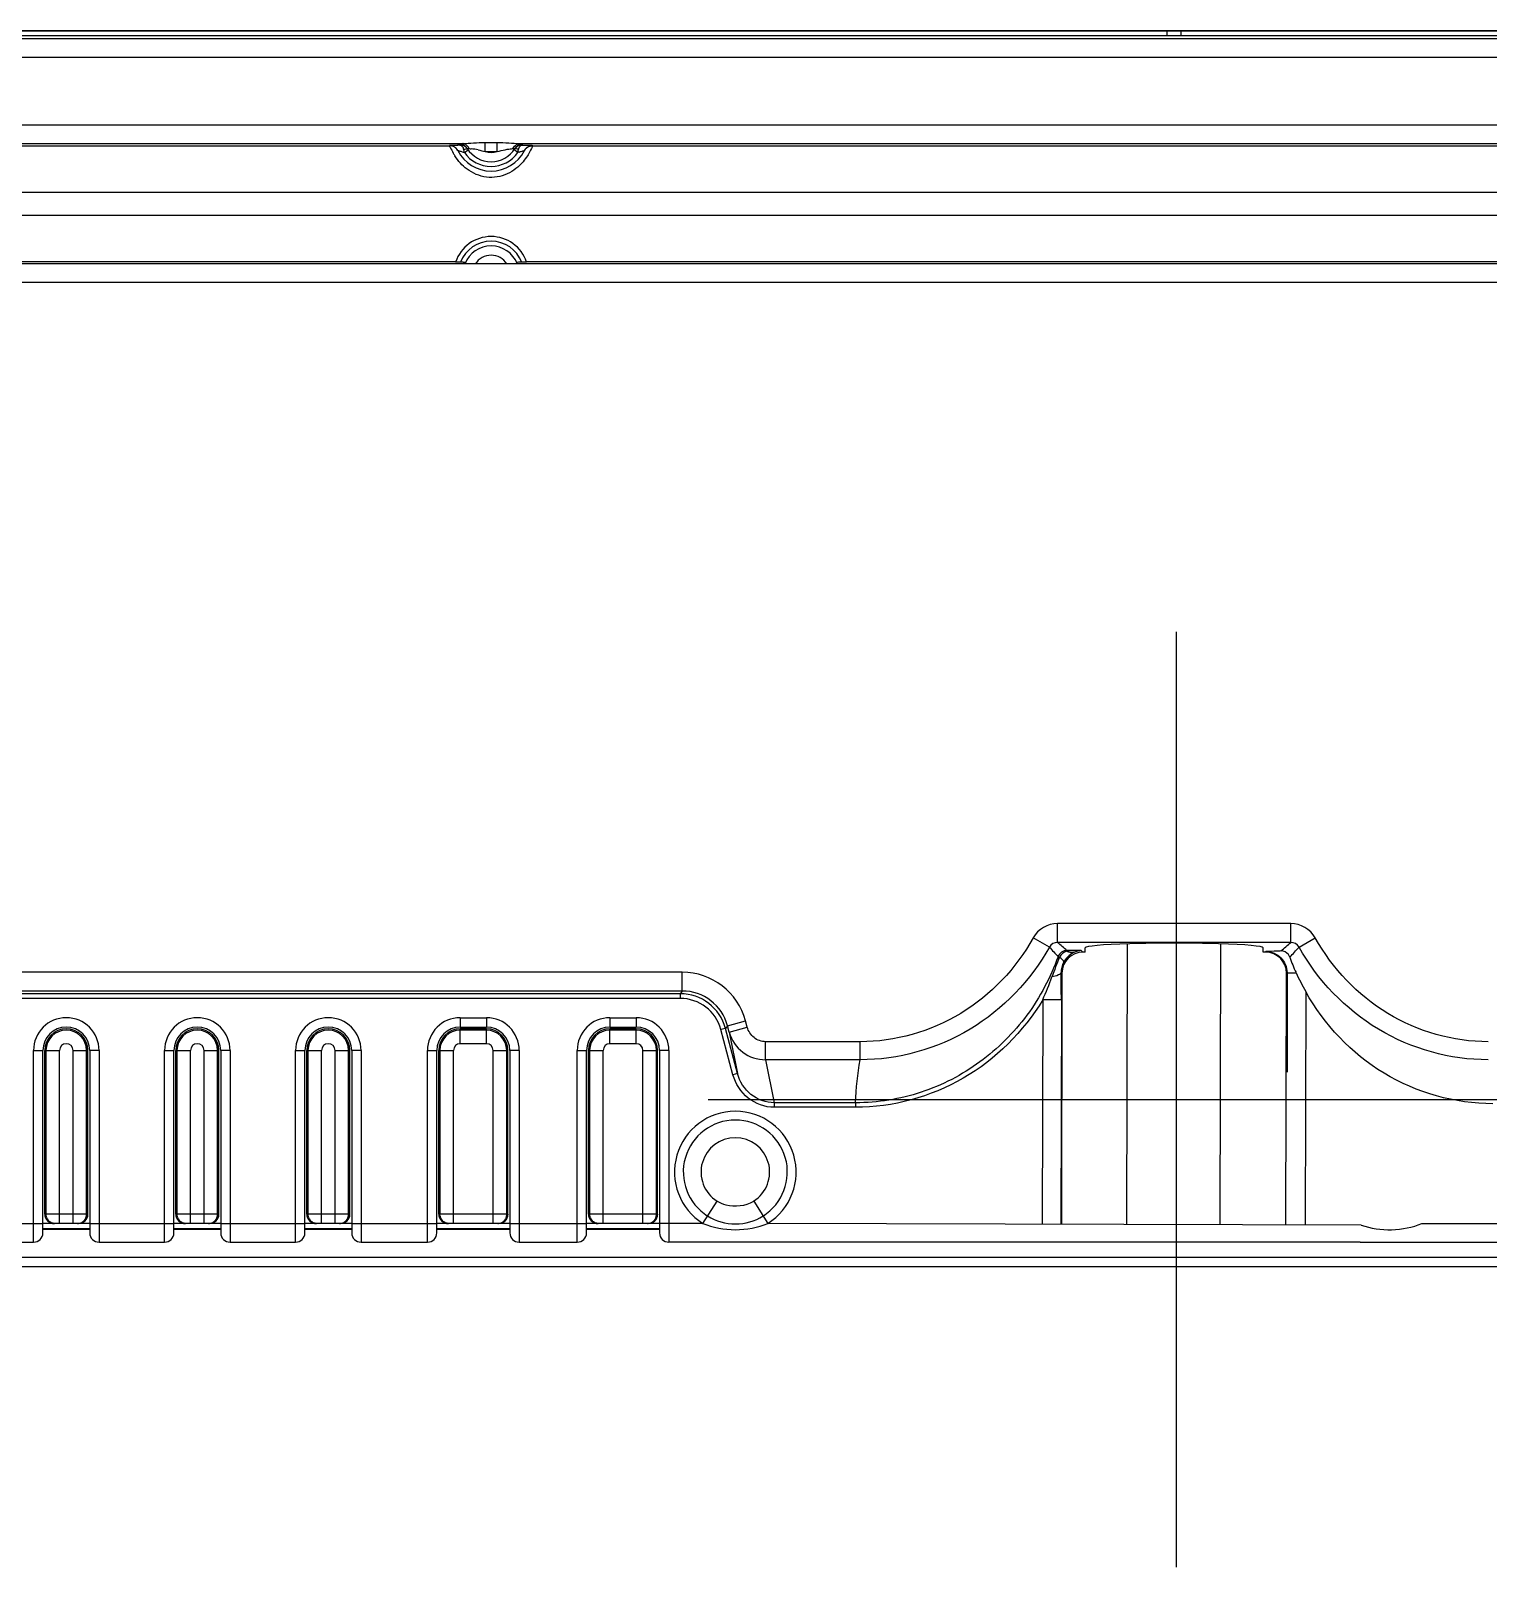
# Model space of a CAD drawing. Header units: millimetres. Extents: x -2618 to 1806, y -1718 to 1521.
# Drawn here: x -2402.6 to -2246.8, y -135.8 to 28.5 of the extents above; entities that cross this region are included whole.
import ezdxf

# ---------------------------------------------------------------- set-up
doc = ezdxf.new("R2010")
doc.units = ezdxf.units.MM
doc.header["$LTSCALE"] = 346.5
doc.layers.get('0').update_dxf_attribs({"linetype": 'CONTINUOUS'})
for name, color, linetype in [('ASSI', 7, 'CONTINUOUS'), ('CURVE', 7, 'CONTINUOUS'), ('GEOM', 7, 'CONTINUOUS')]:
    doc.layers.add(name, color=color, linetype=linetype)

msp = doc.modelspace()

# ---------------------------------------------------------------- linework, layer by layer
for p, q in [((-2549.38, 28), (-2087.38, 28)), ((-2438.27, 18.43), (-2147.81, 18.43)), ((-2436.55, 16.43), (-2356.41, 16.43)), ((-2354.01, 16.55), (-2352.74, 16.55)), ((-2354.01, 15.6), (-2354.01, 16.55)), ((-2352.74, 15.6), (-2352.74, 16.55)), ((-2350.35, 16.43), (-2181.41, 16.43)), ((-2437.09, 16.21), (-2357.83, 16.21)), ((-2357.83, 16.21), (-2357.83, 16.23)), ((-2356.74, 16.34), (-2356.78, 16.39)), ((-2356.71, 16.28), (-2356.74, 16.34)), ((-2356.24, 15.48), (-2355.83, 15.77)), ((-2354.01, 15.6), (-2352.74, 15.6)), ((-2350.52, 15.48), (-2350.93, 15.77)), ((-2348.92, 16.23), (-2348.93, 16.21)), ((-2348.93, 16.21), (-2182.83, 16.21)), ((-2147.59, 11.22), (-2422.02, 11.22)), ((-2422.02, 8.78), (-2171.88, 8.78)), ((-2357.17, 3.79), (-2417.67, 3.79)), ((-2171.88, 3.57), (-2417.45, 3.57)), ((-2351.69, 3.57), (-2355.07, 3.57)), ((-2182.17, 3.79), (-2349.59, 3.79)), ((-2171.88, 1.57), (-2417.45, 1.57)), ((-2267.92, -66.95), (-2292.84, -66.95)), ((-2292.84, -68.95), (-2292.84, -66.95)), ((-2267.92, -68.95), (-2267.92, -66.95)), ((-2293.71, -69.45), (-2295.45, -68.48)), ((-2267.92, -68.95), (-2292.84, -68.95)), ((-2267.04, -69.45), (-2265.3, -68.48)), ((-2292.79, -70.48), (-2292.64, -70.53)), ((-2290.31, -69.82), (-2291.85, -69.82)), ((-2291.85, -69.82), (-2291.85, -69.89)), ((-2290.31, -69.82), (-2290.13, -70)), ((-2289.88, -70), (-2290.13, -70)), ((-2289.88, -70), (-2289.88, -69.53)), ((-2270.88, -70), (-2270.88, -69.53)), ((-2270.62, -70), (-2270.88, -70)), ((-2270.57, -69.94), (-2270.62, -70)), ((-2332.95, -72.15), (-2403.81, -72.15)), ((-2332.95, -74.15), (-2332.95, -72.15)), ((-2292.46, -72.17), (-2292.38, -72.25)), ((-2292.38, -72.25), (-2292.42, -99.08)), ((-2268.45, -99.15), (-2268.38, -72.25)), ((-2268.32, -72.19), (-2268.38, -72.25)), ((-2268.32, -72.19), (-2267.36, -72.19)), ((-2268.32, -72.19), (-2268.32, -82.81)), ((-2332.95, -74.15), (-2403.81, -74.15)), ((-2333.17, -74.44), (-2403.59, -74.44)), ((-2333.17, -74.94), (-2403.59, -74.94)), ((-2332.95, -74.15), (-2333.17, -74.44)), ((-2333.17, -74.44), (-2333.17, -74.94)), ((-2294.43, -75.09), (-2294.5, -99.08)), ((-2292.44, -75.09), (-2294.43, -75.09)), ((-2292.44, -75.09), (-2292.5, -99.08)), ((-2266.32, -74.21), (-2266.39, -99.15)), ((-2356.68, -77), (-2353.88, -77)), ((-2356.68, -77), (-2356.68, -78)), ((-2353.88, -77), (-2353.88, -78)), ((-2340.68, -77), (-2337.88, -77)), ((-2340.68, -77), (-2340.68, -78)), ((-2337.88, -77), (-2337.88, -78)), ((-2356.68, -78), (-2353.88, -78)), ((-2353.88, -78.2), (-2356.68, -78.2)), ((-2356.68, -79.78), (-2356.68, -78.2)), ((-2353.88, -78.33), (-2356.68, -78.33)), ((-2353.88, -79.78), (-2353.88, -78.2)), ((-2340.68, -78), (-2337.88, -78)), ((-2337.88, -78.2), (-2340.68, -78.2)), ((-2340.68, -79.78), (-2340.68, -78.2)), ((-2337.88, -78.33), (-2340.68, -78.33)), ((-2337.88, -79.78), (-2337.88, -78.2)), ((-2328.34, -78.14), (-2328.82, -78.27)), ((-2327.53, -83.11), (-2328.82, -78.27)), ((-2328.12, -77.86), (-2328.34, -78.14)), ((-2327.04, -82.98), (-2328.34, -78.14)), ((-2328.12, -77.86), (-2326.19, -77.34)), ((-2327.93, -78.54), (-2328.12, -77.86)), ((-2327.93, -78.54), (-2326, -78.03)), ((-2327.93, -78.54), (-2327.04, -82.98)), ((-2326, -78.03), (-2326.19, -77.34)), ((-2353.88, -79.78), (-2356.68, -79.78)), ((-2337.88, -79.78), (-2340.68, -79.78)), ((-2313.94, -79.57), (-2324.04, -79.57)), ((-2324.04, -81.5), (-2324.04, -79.57)), ((-2313.94, -81.5), (-2313.94, -79.57)), ((-2402.28, -80.5), (-2401.28, -80.5)), ((-2402.28, -101), (-2402.28, -80.5)), ((-2401.28, -100), (-2401.28, -80.5)), ((-2401.08, -80.5), (-2399.5, -80.5)), ((-2401.08, -98), (-2401.08, -80.5)), ((-2400.95, -80.5), (-2400.95, -98)), ((-2399.5, -99), (-2399.5, -80.5)), ((-2398.06, -80.5), (-2396.48, -80.5)), ((-2398.06, -99), (-2398.06, -80.5)), ((-2396.61, -98), (-2396.61, -80.5)), ((-2396.48, -98), (-2396.48, -80.5)), ((-2395.28, -80.5), (-2396.28, -80.5)), ((-2396.28, -80.5), (-2396.28, -100)), ((-2395.28, -80.5), (-2395.28, -101)), ((-2388.28, -80.5), (-2387.28, -80.5)), ((-2388.28, -101), (-2388.28, -80.5)), ((-2387.28, -100), (-2387.28, -80.5)), ((-2387.08, -80.5), (-2385.5, -80.5)), ((-2387.08, -98), (-2387.08, -80.5)), ((-2386.95, -80.5), (-2386.95, -98)), ((-2385.5, -99), (-2385.5, -80.5)), ((-2384.06, -80.5), (-2382.48, -80.5)), ((-2384.06, -99), (-2384.06, -80.5)), ((-2382.61, -98), (-2382.61, -80.5)), ((-2382.48, -98), (-2382.48, -80.5)), ((-2381.28, -80.5), (-2382.28, -80.5)), ((-2382.28, -80.5), (-2382.28, -100)), ((-2381.28, -80.5), (-2381.28, -101)), ((-2374.28, -80.5), (-2373.28, -80.5)), ((-2374.28, -101), (-2374.28, -80.5)), ((-2373.28, -100), (-2373.28, -80.5)), ((-2373.08, -80.5), (-2371.5, -80.5)), ((-2373.08, -98), (-2373.08, -80.5)), ((-2372.95, -80.5), (-2372.95, -98)), ((-2371.5, -99), (-2371.5, -80.5)), ((-2370.06, -80.5), (-2368.48, -80.5)), ((-2370.06, -99), (-2370.06, -80.5)), ((-2368.61, -98), (-2368.61, -80.5)), ((-2368.48, -98), (-2368.48, -80.5)), ((-2367.28, -80.5), (-2368.28, -80.5)), ((-2368.28, -80.5), (-2368.28, -100)), ((-2367.28, -80.5), (-2367.28, -101)), ((-2360.18, -80.5), (-2359.18, -80.5)), ((-2360.18, -101), (-2360.18, -80.5)), ((-2359.18, -100), (-2359.18, -80.5)), ((-2358.98, -80.5), (-2357.4, -80.5)), ((-2358.98, -98), (-2358.98, -80.5)), ((-2358.85, -80.5), (-2358.85, -98)), ((-2357.4, -99), (-2357.4, -80.5)), ((-2353.16, -80.5), (-2351.58, -80.5)), ((-2353.16, -99), (-2353.16, -80.5)), ((-2351.71, -98), (-2351.71, -80.5)), ((-2351.58, -98), (-2351.58, -80.5)), ((-2350.38, -80.5), (-2351.38, -80.5)), ((-2351.38, -80.5), (-2351.38, -100)), ((-2350.38, -80.5), (-2350.38, -101)), ((-2344.18, -80.5), (-2343.18, -80.5)), ((-2344.18, -101), (-2344.18, -80.5)), ((-2343.18, -100), (-2343.18, -80.5)), ((-2342.98, -80.5), (-2341.4, -80.5)), ((-2342.98, -98), (-2342.98, -80.5)), ((-2342.85, -80.5), (-2342.85, -98)), ((-2341.4, -99), (-2341.4, -80.5)), ((-2337.16, -80.5), (-2335.58, -80.5)), ((-2337.16, -99), (-2337.16, -80.5)), ((-2335.71, -98), (-2335.71, -80.5)), ((-2335.58, -98), (-2335.58, -80.5)), ((-2334.38, -80.5), (-2335.38, -80.5)), ((-2335.38, -80.5), (-2335.38, -100)), ((-2334.38, -80.5), (-2334.38, -101)), ((-2313.94, -81.5), (-2324.04, -81.5)), ((-2324.04, -81.5), (-2323.12, -86.1)), ((-2327.04, -82.98), (-2327.53, -83.11)), ((-2314.43, -86.1), (-2323.12, -86.1)), ((-2323.12, -86.1), (-2323.12, -86.58)), ((-2314.43, -86.58), (-2323.12, -86.58)), ((-2314.43, -86.1), (-2314.43, -86.58)), ((-2396.48, -98), (-2401.08, -98)), ((-2382.48, -98), (-2387.08, -98)), ((-2368.48, -98), (-2373.08, -98)), ((-2351.58, -98), (-2358.98, -98)), ((-2335.58, -98), (-2342.98, -98)), ((-2402.28, -99), (-2401.28, -99)), ((-2396.28, -99), (-2401.28, -99)), ((-2396.28, -99.65), (-2401.28, -99.65)), ((-2396.28, -99), (-2387.28, -99)), ((-2382.28, -99), (-2387.28, -99)), ((-2382.28, -99.65), (-2387.28, -99.65)), ((-2382.28, -99), (-2373.28, -99)), ((-2368.28, -99), (-2373.28, -99)), ((-2368.28, -99.65), (-2373.28, -99.65)), ((-2368.28, -99), (-2359.18, -99)), ((-2351.38, -99), (-2359.18, -99)), ((-2351.38, -99.65), (-2359.18, -99.65)), ((-2351.38, -99), (-2343.18, -99)), ((-2335.38, -99), (-2343.18, -99)), ((-2335.38, -99.65), (-2343.18, -99.65)), ((-2334.38, -99), (-2335.38, -99)), ((-2545.36, -101), (-2402.28, -101)), ((-2395.28, -101), (-2388.28, -101)), ((-2381.28, -101), (-2374.28, -101)), ((-2367.28, -101), (-2360.18, -101)), ((-2350.38, -101), (-2344.18, -101)), ((-2260.51, -101), (-2334.38, -101)), ((-2260.51, -101), (-2199.38, -101)), ((-2260.77, -102.65), (-2616.38, -102.65)), ((-2020.38, -102.65), (-2260.77, -102.65)), ((-2261.01, -103.65), (-2615.38, -103.65)), ((-2021.38, -103.65), (-2261.01, -103.65))]:
    msp.add_line(p, q)
at = {"color": 1}
for p, q in [((-2280.18, -35.75), (-2280.18, -135.75)), ((-2330.18, -85.75), (-2230.18, -85.75))]:
    msp.add_line(p, q, dxfattribs=at)
for centre, radius, start, end in [((-2351.68, 18.73), 6.63, 203.8717, 209.9605), ((-2352.01, 18.54), 6.26, 209.9914, 213.188), ((-2357.83, 15.23), 0.995, 47.9979, 57.1869), ((-2356.12, -26.47), 42.75, 90.7897, 91.1206), ((-2353.38, 17.5), 4, 207.0166, 332.9834), ((-2356.71, 15.27), 1.01, 79.1355, 89.6471), ((-2356.71, 15.26), 1.02, 69.5201, 79.1744), ((-2356.71, 15.28), 1.01, 60.4978, 69.4892), ((-2357.43, 15.51), 1.16, 18.9558, 21.9888), ((-2357.6, 15.46), 1.34, 15.4763, 18.9461), ((-2359.22, 15.01), 3.02, 12.287, 15.4086), ((-2356.78, 15.4), 0.995, 51.1686, 60.3628), ((-2359.71, 14.9), 3.52, 9.4499, 12.3254), ((-2356.44, 15.75), 0.688, 63.7026, 73.9495), ((-2353.38, 17.5), 3.5, 215.2726, 324.7272), ((-2356.72, 15.27), 1.02, 43.3689, 60.4287), ((-2356.71, 15.27), 1.01, 33.7656, 43.3687), ((-2353.38, 17.5), 3, 211.7587, 328.2413), ((-2356.23, 12.84), 3.1, 80.5667, 82.1998), ((-2356.08, 9.87), 6.03, 77.3066, 84.5291), ((-2353.38, 17.5), 2, 251.5364, 288.4638), ((-2350.05, 15.28), 1, 140.3706, 146.2547), ((-2350.32, 15.74), 0.691, 108.0359, 116.2803), ((-2349.98, 15.4), 0.995, 121.0141, 128.8334), ((-2347.7, 7.96), 8.03, 109.5609, 110.5978), ((-2353.4, 18.51), 4.02, 326.3649, 328.239), ((-2348.93, 15.23), 0.994, 124.3098, 132.0046), ((-2353.38, 2.5), 4, 18.5214, 161.4786), ((-2353.38, 2.5), 3.5, 20.8538, 159.1462), ((-2353.38, 2.5), 3, 21.608, 158.392), ((-2356.8, -10.94), 14.69, 88.2977, 89.407), ((-2353.38, 2.5), 2, 32.3385, 147.6615), ((-2292.84, -69.94), 2.99, 89.9628, 150.7741), ((-2267.92, -69.94), 2.99, 29.2259, 90.0372), ((-2698.16, 418.76), 650.36, 311.29401, 311.41777), ((-2237.2, -19.3), 75.56, 221.5898, 222.6365), ((-2290.18, -88.26), 18.44, 90.4005, 95.174), ((-2323.58, -19.27), 75.6, 317.3093, 318.4102), ((-2252.88, -65.45), 15.97, 198.5424, 204.9476), ((-2332.95, -79.15), 7, 15.0016, 89.9984), ((-2481.92, -75.08), 189.48, 359.9969, 0.8822), ((-2324.99, -61.31), 33.52, 335.7232, 340.2501), ((-2333.17, -79.44), 5, 15.0028, 89.9972), ((-2333.17, -79.44), 4.5, 15.0011, 89.9989), ((-2332.95, -79.15), 5, 14.9948, 90.0052), ((-2398.78, -80.5), 3.5, 0, 180), ((-2384.78, -80.5), 3.5, 0, 180), ((-2370.78, -80.5), 3.5, 0, 180), ((-2356.68, -80.5), 3.5, 90, 180), ((-2353.88, -80.5), 3.5, 0, 90), ((-2340.68, -80.5), 3.5, 90, 180), ((-2337.88, -80.5), 3.5, 0, 90), ((-2398.78, -80.5), 2.5, 0, 180), ((-2398.78, -80.5), 2.3, 0, 180), ((-2398.78, -80.5), 2.17, 0, 180), ((-2384.78, -80.5), 2.5, 0, 180), ((-2384.78, -80.5), 2.3, 0, 180), ((-2384.78, -80.5), 2.17, 0, 180), ((-2370.78, -80.5), 2.5, 0, 180), ((-2370.78, -80.5), 2.3, 0, 180), ((-2370.78, -80.5), 2.17, 0, 180), ((-2356.68, -80.5), 2.5, 90, 180), ((-2356.68, -80.5), 2.3, 90, 180), ((-2356.68, -80.5), 2.17, 90, 180), ((-2353.88, -80.5), 2.5, 0, 90), ((-2353.88, -80.5), 2.3, 0, 90), ((-2353.88, -80.5), 2.17, 0, 90), ((-2340.68, -80.5), 2.5, 90, 180), ((-2340.68, -80.5), 2.3, 90, 180), ((-2340.68, -80.5), 2.17, 90, 180), ((-2337.88, -80.5), 2.5, 0, 90), ((-2337.88, -80.5), 2.3, 0, 90), ((-2337.88, -80.5), 2.17, 0, 90), ((-2324.07, -77.5), 4, 195.1212, 270.3671), ((-2398.78, -80.5), 0.72, 0, 180), ((-2384.78, -80.5), 0.72, 0, 180), ((-2370.78, -80.5), 0.72, 0, 180), ((-2356.68, -80.5), 0.72, 90, 180), ((-2353.88, -80.5), 0.72, 0, 90), ((-2340.68, -80.5), 0.72, 90, 180), ((-2337.88, -80.5), 0.72, 0, 90), ((-2399.93, -98.01), 1.01, 201.8115, 218.9499), ((-2397.62, -98.01), 1.01, 321.0501, 338.1885), ((-2385.93, -98.01), 1.01, 201.8115, 218.9499), ((-2383.62, -98.01), 1.01, 321.0501, 338.1885), ((-2371.93, -98.01), 1.01, 201.8115, 218.9499), ((-2369.62, -98.01), 1.01, 321.0501, 338.1885), ((-2357.83, -98.01), 1.01, 201.8115, 218.9499), ((-2352.72, -98.01), 1.01, 321.0501, 338.1885), ((-2341.83, -98.01), 1.01, 201.8115, 218.9499), ((-2336.72, -98.01), 1.01, 321.0501, 338.1885), ((-2402.28, -100), 1, 270, 0), ((-2399.96, -98.02), 0.985, 219.0039, 223.9987), ((-2397.6, -98.02), 0.985, 316.0013, 320.9961), ((-2395.28, -100), 1, 180, 270), ((-2388.28, -100), 1, 270, 0), ((-2385.96, -98.02), 0.985, 219.0039, 223.9987), ((-2383.6, -98.02), 0.985, 316.0013, 320.9961), ((-2381.28, -100), 1, 180, 270), ((-2374.28, -100), 1, 270, 0), ((-2371.96, -98.02), 0.985, 219.0039, 223.9987), ((-2369.6, -98.02), 0.985, 316.0013, 320.9961), ((-2367.28, -100), 1, 180, 270), ((-2360.18, -100), 1, 270, 0), ((-2357.86, -98.02), 0.985, 219.0039, 223.9987), ((-2352.7, -98.02), 0.985, 316.0013, 320.9961), ((-2350.38, -100), 1, 180, 270), ((-2344.18, -100), 1, 270, 0), ((-2341.86, -98.02), 0.985, 219.0039, 223.9987), ((-2336.7, -98.02), 0.985, 316.0013, 320.9961), ((-2334.38, -100), 1, 180, 270)]:
    msp.add_arc(centre, radius, start, end)
for centre, major_axis, ratio, start_param, end_param in [((-2290.12, -72.25), (1.6, -1.6), 0.997265, 2.357564, 3.925621), ((-2280.38, -69.53), (9.5, 0), 0.052408, 0, 3.141593), ((-2270.63, -72.25), (-1.6, -1.6), 0.997265, 2.357564, 3.925621), ((-2400.04, -98), (1.04, 0), 0.965926, -3.141593, -1.570796), ((-2397.51, -98), (1.04, 0), 0.965926, -1.570796, 0), ((-2386.04, -98), (1.04, 0), 0.965926, -3.141593, -1.570796), ((-2383.51, -98), (1.04, 0), 0.965926, -1.570796, 0), ((-2372.04, -98), (1.04, 0), 0.965926, -3.141593, -1.570796), ((-2369.51, -98), (1.04, 0), 0.965926, -1.570796, 0), ((-2357.94, -98), (1.04, 0), 0.965926, -3.141593, -1.570796), ((-2352.61, -98), (1.04, 0), 0.965926, -1.570796, 0), ((-2341.94, -98), (1.04, 0), 0.965926, -3.141593, -1.570796), ((-2336.61, -98), (1.04, 0), 0.965926, -1.570796, 0)]:
    msp.add_ellipse(centre, major_axis=major_axis, ratio=ratio, start_param=start_param, end_param=end_param)
for points, knots in [([(-2356.78, 16.39), (-2356.8, 16.42), (-2356.56, 16.4), (-2356.5, 16.43), (-2356.41, 16.43)], [0, 0, 0, 0, 0.246704, 1, 1, 1, 1]), ([(-2356.41, 16.43), (-2356.03, 16.44), (-2355.23, 16.54), (-2354.43, 16.55), (-2354.01, 16.55)], [0, 0, 0, 0, 0.475738, 1, 1, 1, 1]), ([(-2356.25, 16.41), (-2356.27, 16.42), (-2356.33, 16.43), (-2356.38, 16.43), (-2356.41, 16.43)], [0, 0, 0, 0, 0.503177, 1, 1, 1, 1]), ([(-2352.74, 16.55), (-2352.33, 16.55), (-2351.52, 16.54), (-2350.73, 16.44), (-2350.35, 16.43)], [0, 0, 0, 0, 0.524433, 1, 1, 1, 1]), ([(-2350.53, 16.4), (-2350.5, 16.41), (-2350.44, 16.43), (-2350.38, 16.43), (-2350.35, 16.43)], [0, 0, 0, 0, 0.503768, 1, 1, 1, 1]), ([(-2350.35, 16.43), (-2350.27, 16.43), (-2350.17, 16.42), (-2350.07, 16.41), (-2350.05, 16.41)], [0, 0, 0, 0, 0.818696, 1, 1, 1, 1]), ([(-2357.83, 16.23), (-2357.84, 16.25), (-2357.7, 16.24), (-2357.59, 16.27), (-2357.28, 16.27), (-2357.08, 16.28), (-2356.95, 16.28)], [0, 0, 0, 0, 0.066171, 0.269422, 0.590423, 1, 1, 1, 1]), ([(-2357.75, 16.04), (-2357.77, 16.08), (-2357.79, 16.14), (-2357.82, 16.2), (-2357.83, 16.21)], [0, 0, 0, 0, 0.691081, 1, 1, 1, 1]), ([(-2349.97, 14.5), (-2350.43, 13.96), (-2351.61, 13.01), (-2353.9, 12.63), (-2355.96, 13.53), (-2356.9, 14.58), (-2357.25, 15.12)], [0, 0, 0, 0, 0.248203, 0.513176, 0.774874, 1, 1, 1, 1]), ([(-2356.94, 15.68), (-2356.95, 15.7), (-2356.8, 15.66), (-2356.66, 15.63), (-2356.39, 15.54), (-2356.24, 15.48)], [0, 0, 0, 0, 0.078858, 0.313862, 1, 1, 1, 1]), ([(-2356.4, 16.05), (-2356.39, 16.04), (-2356.38, 16), (-2356.36, 15.97), (-2356.35, 15.95)], [0, 0, 0, 0, 0.487723, 1, 1, 1, 1]), ([(-2356.31, 15.81), (-2356.27, 15.83), (-2356.16, 15.87), (-2356.03, 15.9), (-2355.95, 15.88)], [0, 0, 0, 0, 0.310377, 1, 1, 1, 1]), ([(-2355.95, 15.88), (-2355.93, 15.88), (-2355.9, 15.87), (-2355.88, 15.85), (-2355.87, 15.83)], [0, 0, 0, 0, 0.538466, 1, 1, 1, 1]), ([(-2355.93, 15.92), (-2355.93, 15.93), (-2355.86, 15.92), (-2355.84, 15.92), (-2355.81, 15.92)], [0, 0, 0, 0, 0.227878, 1, 1, 1, 1]), ([(-2351.89, 15.78), (-2351.81, 15.8), (-2351.53, 15.86), (-2351.24, 15.87), (-2351.04, 15.9)], [0, 0, 0, 0, 0.277295, 1, 1, 1, 1]), ([(-2351.04, 15.9), (-2351.01, 15.91), (-2350.94, 15.91), (-2350.87, 15.94), (-2350.83, 15.92)], [0, 0, 0, 0, 0.382331, 1, 1, 1, 1]), ([(-2350.81, 15.88), (-2350.82, 15.88), (-2350.85, 15.87), (-2350.88, 15.85), (-2350.88, 15.83)], [0, 0, 0, 0, 0.538508, 1, 1, 1, 1]), ([(-2350.83, 15.92), (-2350.83, 15.92), (-2350.83, 15.92), (-2350.83, 15.92), (-2350.83, 15.92)], [0, 0, 0, 0, 0.596391, 1, 1, 1, 1]), ([(-2350.45, 15.81), (-2350.48, 15.83), (-2350.6, 15.87), (-2350.72, 15.9), (-2350.81, 15.88)], [0, 0, 0, 0, 0.310375, 1, 1, 1, 1]), ([(-2350.47, 15.73), (-2350.47, 15.74), (-2350.46, 15.76), (-2350.45, 15.77), (-2350.45, 15.78)], [0, 0, 0, 0, 0.52135, 1, 1, 1, 1]), ([(-2350.45, 15.81), (-2350.44, 15.83), (-2350.43, 15.87), (-2350.42, 15.91), (-2350.41, 15.93)], [0, 0, 0, 0, 0.509037, 1, 1, 1, 1]), ([(-2350.41, 15.93), (-2350.4, 15.95), (-2350.39, 15.98), (-2350.37, 16.02), (-2350.36, 16.03)], [0, 0, 0, 0, 0.511346, 1, 1, 1, 1]), ([(-2350.36, 16.03), (-2350.35, 16.05), (-2350.33, 16.08), (-2350.31, 16.11), (-2350.3, 16.13)], [0, 0, 0, 0, 0.513897, 1, 1, 1, 1]), ([(-2350.3, 16.13), (-2350.28, 16.16), (-2350.24, 16.21), (-2350.18, 16.24), (-2350.15, 16.26)], [0, 0, 0, 0, 0.526564, 1, 1, 1, 1]), ([(-2350.15, 16.26), (-2350.13, 16.27), (-2350.1, 16.28), (-2350.06, 16.28), (-2350.05, 16.28)], [0, 0, 0, 0, 0.503317, 1, 1, 1, 1]), ([(-2350.07, 15.63), (-2350.05, 15.64), (-2349.96, 15.66), (-2349.88, 15.68), (-2349.83, 15.69)], [0, 0, 0, 0, 0.343163, 1, 1, 1, 1]), ([(-2350.05, 16.41), (-2350.03, 16.41), (-2350.01, 16.41), (-2349.97, 16.4), (-2349.98, 16.39)], [0, 0, 0, 0, 0.762882, 1, 1, 1, 1]), ([(-2350.05, 16.28), (-2349.94, 16.28), (-2349.59, 16.27), (-2349.25, 16.27), (-2349.01, 16.25)], [0, 0, 0, 0, 0.323369, 1, 1, 1, 1]), ([(-2349.38, 15.32), (-2349.41, 15.26), (-2349.6, 14.97), (-2349.8, 14.7), (-2349.97, 14.5)], [0, 0, 0, 0, 0.223258, 1, 1, 1, 1]), ([(-2349.83, 15.69), (-2349.82, 15.69), (-2349.82, 15.69), (-2349.81, 15.68), (-2349.81, 15.68)], [0, 0, 0, 0, 0.739852, 1, 1, 1, 1]), ([(-2348.93, 16.21), (-2348.94, 16.19), (-2349.07, 15.88), (-2349.22, 15.58), (-2349.38, 15.32)], [0, 0, 0, 0, 0.084774, 1, 1, 1, 1]), ([(-2349.01, 16.25), (-2348.99, 16.25), (-2348.97, 16.24), (-2348.92, 16.23), (-2348.92, 16.23)], [0, 0, 0, 0, 0.758206, 1, 1, 1, 1]), ([(-2356.65, 3.75), (-2356.77, 3.75), (-2356.97, 3.74), (-2357.09, 3.77), (-2357.17, 3.76), (-2357.17, 3.77)], [0, 0, 0, 0, 0.72175, 0.92976, 1, 1, 1, 1]), ([(-2356.12, 3.72), (-2356.11, 3.74), (-2356.26, 3.72), (-2356.3, 3.74), (-2356.36, 3.74)], [0, 0, 0, 0, 0.25953, 1, 1, 1, 1]), ([(-2355.07, 3.57), (-2355.2, 3.57), (-2355.45, 3.58), (-2355.83, 3.56), (-2355.98, 3.61), (-2356.18, 3.58), (-2356.17, 3.6)], [0, 0, 0, 0, 0.370027, 0.695718, 0.921341, 1, 1, 1, 1]), ([(-2350.59, 3.6), (-2350.58, 3.58), (-2350.78, 3.61), (-2350.93, 3.56), (-2351.31, 3.58), (-2351.55, 3.57), (-2351.69, 3.57)], [0, 0, 0, 0, 0.078659, 0.304282, 0.629973, 1, 1, 1, 1]), ([(-2350.63, 3.73), (-2350.63, 3.73), (-2350.63, 3.73), (-2350.64, 3.72), (-2350.64, 3.72)], [0, 0, 0, 0, 0.739777, 1, 1, 1, 1]), ([(-2350.11, 3.75), (-2350.17, 3.75), (-2350.34, 3.74), (-2350.51, 3.75), (-2350.63, 3.73)], [0, 0, 0, 0, 0.349159, 1, 1, 1, 1]), ([(-2349.59, 3.77), (-2349.58, 3.76), (-2349.67, 3.77), (-2349.79, 3.74), (-2349.98, 3.75), (-2350.11, 3.75)], [0, 0, 0, 0, 0.07024, 0.27825, 1, 1, 1, 1]), ([(-2295.45, -68.48), (-2297.27, -71.73), (-2302.64, -77.43), (-2310.22, -79.57), (-2313.94, -79.57)], [0, 0, 0, 0, 0.50039, 1, 1, 1, 1]), ([(-2246.82, -79.57), (-2250.54, -79.57), (-2258.12, -77.43), (-2263.48, -71.73), (-2265.3, -68.48)], [0, 0, 0, 0, 0.499518, 1, 1, 1, 1]), ([(-2292.79, -70.48), (-2293.58, -72.7), (-2295.84, -76.94), (-2300.92, -82.02), (-2307.31, -85.33), (-2312.07, -86.1), (-2314.43, -86.1)], [0, 0, 0, 0, 0.250064, 0.500121, 0.75006, 1, 1, 1, 1]), ([(-2293.71, -69.45), (-2295.7, -73), (-2301.59, -79.2), (-2309.88, -81.51), (-2313.94, -81.5)], [0, 0, 0, 0, 0.500302, 1, 1, 1, 1]), ([(-2292.18, -71.05), (-2292.18, -70.97), (-2292.36, -70.77), (-2292.52, -70.63), (-2292.64, -70.53)], [0, 0, 0, 0, 0.331161, 1, 1, 1, 1]), ([(-2291.1, -70.04), (-2291.19, -70.09), (-2291.62, -70.33), (-2291.98, -70.71), (-2292.18, -71.05)], [0, 0, 0, 0, 0.202791, 1, 1, 1, 1]), ([(-2291.1, -70.04), (-2291.27, -70.1), (-2291.56, -70.05), (-2291.78, -69.93), (-2291.85, -69.89)], [0, 0, 0, 0, 0.712907, 1, 1, 1, 1]), ([(-2268.97, -69.87), (-2269.12, -69.88), (-2269.65, -69.9), (-2270.18, -69.92), (-2270.57, -69.94)], [0, 0, 0, 0, 0.267091, 1, 1, 1, 1]), ([(-2270.57, -69.94), (-2269.99, -69.94), (-2268.8, -70.42), (-2268.32, -71.62), (-2268.32, -72.19)], [0, 0, 0, 0, 0.5, 1, 1, 1, 1]), ([(-2268.02, -70.53), (-2268.05, -70.43), (-2268.24, -70.07), (-2268.68, -69.87), (-2268.97, -69.87)], [0, 0, 0, 0, 0.263511, 1, 1, 1, 1]), ([(-2246.82, -81.5), (-2250.88, -81.51), (-2259.16, -79.2), (-2265.05, -73), (-2267.04, -69.45)], [0, 0, 0, 0, 0.499606, 1, 1, 1, 1]), ([(-2292.46, -72.17), (-2292.48, -72.3), (-2292.86, -72.52), (-2293.2, -72.6), (-2293.44, -72.64)], [0, 0, 0, 0, 0.351401, 1, 1, 1, 1]), ([(-2294.43, -75.09), (-2296.49, -78.5), (-2302.37, -84.4), (-2310.45, -86.58), (-2314.43, -86.58)], [0, 0, 0, 0, 0.500271, 1, 1, 1, 1]), ([(-2246.33, -86.2), (-2250.35, -86.2), (-2258.56, -83.9), (-2264.36, -77.73), (-2266.32, -74.21)], [0, 0, 0, 0, 0.499724, 1, 1, 1, 1]), ([(-2324.04, -79.57), (-2324.48, -79.57), (-2325.38, -79.25), (-2325.89, -78.45), (-2326, -78.03)], [0, 0, 0, 0, 0.499668, 1, 1, 1, 1]), ([(-2323.12, -86.58), (-2324.11, -86.58), (-2326.13, -85.86), (-2327.27, -84.06), (-2327.53, -83.11)], [0, 0, 0, 0, 0.499636, 1, 1, 1, 1]), ([(-2323.12, -86.1), (-2324, -86.1), (-2325.81, -85.44), (-2326.82, -83.83), (-2327.04, -82.98)], [0, 0, 0, 0, 0.499583, 1, 1, 1, 1])]:
    msp.add_open_spline(points, degree=3, knots=knots)
for points in [[(-2357.29, 16.07), (-2357.45, 16.17), (-2357.64, 16.23), (-2357.83, 16.23)], [(-2357.47, 16.15), (-2357.58, 16.19), (-2357.7, 16.21), (-2357.83, 16.21)], [(-2357.16, 15.96), (-2357.25, 16.04), (-2357.35, 16.11), (-2357.47, 16.15)], [(-2356.94, 15.68), (-2357, 15.79), (-2357.07, 15.89), (-2357.16, 15.97)], [(-2356.94, 15.67), (-2356.99, 15.78), (-2357.07, 15.88), (-2357.16, 15.96)], [(-2356.28, 16.26), (-2356.43, 16.35), (-2356.61, 16.39), (-2356.78, 16.39)], [(-2356.71, 16.28), (-2356.58, 16.28), (-2356.47, 16.16), (-2356.4, 16.05)], [(-2355.93, 15.92), (-2355.99, 16.02), (-2356.06, 16.1), (-2356.15, 16.17)], [(-2355.72, 15.9), (-2355.8, 16.09), (-2355.95, 16.27), (-2356.13, 16.36)], [(-2355.72, 15.9), (-2355.65, 15.89), (-2355.58, 15.89), (-2355.5, 15.88)], [(-2354.75, 15.76), (-2354.51, 15.7), (-2354.26, 15.64), (-2354.01, 15.6)], [(-2352.74, 15.6), (-2352.46, 15.65), (-2352.18, 15.72), (-2351.89, 15.78)], [(-2351.04, 15.9), (-2350.95, 16.09), (-2350.81, 16.27), (-2350.62, 16.36)], [(-2350.83, 15.92), (-2350.77, 16.02), (-2350.69, 16.1), (-2350.6, 16.17)], [(-2350.05, 16.28), (-2350.33, 16.28), (-2350.64, 16.14), (-2350.82, 15.92)], [(-2350.52, 15.48), (-2350.51, 15.56), (-2350.49, 15.65), (-2350.47, 15.73)], [(-2350.49, 16.25), (-2350.34, 16.34), (-2350.16, 16.39), (-2349.98, 16.39)], [(-2350.38, 15.53), (-2350.28, 15.57), (-2350.18, 15.6), (-2350.07, 15.63)], [(-2349.82, 15.67), (-2349.76, 15.78), (-2349.69, 15.88), (-2349.6, 15.96)], [(-2349.81, 15.68), (-2349.76, 15.79), (-2349.68, 15.89), (-2349.59, 15.97)], [(-2349.6, 15.96), (-2349.51, 16.04), (-2349.4, 16.11), (-2349.29, 16.15)], [(-2349.49, 16.05), (-2349.33, 16.17), (-2349.12, 16.23), (-2348.92, 16.23)], [(-2349.29, 16.15), (-2349.17, 16.19), (-2349.05, 16.21), (-2348.93, 16.21)], [(-2292.84, -68.95), (-2293.17, -68.94), (-2293.55, -69.16), (-2293.71, -69.45)], [(-2291.85, -69.82), (-2292.18, -69.53), (-2292.51, -69.24), (-2292.84, -68.95)], [(-2267.04, -69.45), (-2267.21, -69.16), (-2267.58, -68.94), (-2267.92, -68.95)], [(-2292.64, -70.53), (-2292.92, -71.23), (-2293.19, -71.93), (-2293.44, -72.64)], [(-2291.85, -69.82), (-2292.23, -69.82), (-2292.66, -70.12), (-2292.79, -70.48)], [(-2291.85, -69.89), (-2292.18, -69.98), (-2292.49, -70.23), (-2292.64, -70.53)], [(-2290.31, -69.82), (-2290.58, -69.84), (-2290.86, -69.92), (-2291.1, -70.04)], [(-2292.18, -71.05), (-2292.38, -71.38), (-2292.47, -71.78), (-2292.46, -72.17)], [(-2267.36, -72.19), (-2267.04, -72.88), (-2266.69, -73.55), (-2266.32, -74.21)], [(-2314.43, -86.1), (-2314.38, -84.56), (-2314.22, -83.02), (-2313.94, -81.5)], [(-2400.87, -98.38), (-2400.92, -98.26), (-2400.95, -98.13), (-2400.95, -98)], [(-2396.68, -98.38), (-2396.63, -98.26), (-2396.61, -98.13), (-2396.61, -98)], [(-2386.87, -98.38), (-2386.92, -98.26), (-2386.95, -98.13), (-2386.95, -98)], [(-2382.68, -98.38), (-2382.63, -98.26), (-2382.61, -98.13), (-2382.61, -98)], [(-2372.87, -98.38), (-2372.92, -98.26), (-2372.95, -98.13), (-2372.95, -98)], [(-2368.68, -98.38), (-2368.63, -98.26), (-2368.61, -98.13), (-2368.61, -98)], [(-2358.77, -98.38), (-2358.82, -98.26), (-2358.85, -98.13), (-2358.85, -98)], [(-2351.78, -98.38), (-2351.73, -98.26), (-2351.71, -98.13), (-2351.71, -98)], [(-2342.77, -98.38), (-2342.82, -98.26), (-2342.85, -98.13), (-2342.85, -98)], [(-2335.78, -98.38), (-2335.73, -98.26), (-2335.71, -98.13), (-2335.71, -98)], [(-2400.35, -98.92), (-2400.47, -98.87), (-2400.58, -98.8), (-2400.66, -98.71)], [(-2399.98, -99), (-2400.11, -99), (-2400.24, -98.97), (-2400.35, -98.92)], [(-2397.57, -99), (-2397.45, -99), (-2397.32, -98.97), (-2397.21, -98.92)], [(-2397.21, -98.92), (-2397.09, -98.87), (-2396.98, -98.8), (-2396.89, -98.71)], [(-2386.35, -98.92), (-2386.47, -98.87), (-2386.58, -98.8), (-2386.66, -98.71)], [(-2385.98, -99), (-2386.11, -99), (-2386.24, -98.97), (-2386.35, -98.92)], [(-2383.57, -99), (-2383.45, -99), (-2383.32, -98.97), (-2383.21, -98.92)], [(-2383.21, -98.92), (-2383.09, -98.87), (-2382.98, -98.8), (-2382.89, -98.71)], [(-2372.35, -98.92), (-2372.47, -98.87), (-2372.58, -98.8), (-2372.66, -98.71)], [(-2371.98, -99), (-2372.11, -99), (-2372.24, -98.97), (-2372.35, -98.92)], [(-2369.57, -99), (-2369.45, -99), (-2369.32, -98.97), (-2369.21, -98.92)], [(-2369.21, -98.92), (-2369.09, -98.87), (-2368.98, -98.8), (-2368.89, -98.71)], [(-2358.25, -98.92), (-2358.37, -98.87), (-2358.48, -98.8), (-2358.56, -98.71)], [(-2357.88, -99), (-2358.01, -99), (-2358.14, -98.97), (-2358.25, -98.92)], [(-2352.67, -99), (-2352.55, -99), (-2352.42, -98.97), (-2352.31, -98.92)], [(-2352.31, -98.92), (-2352.19, -98.87), (-2352.08, -98.8), (-2351.99, -98.71)], [(-2342.25, -98.92), (-2342.37, -98.87), (-2342.48, -98.8), (-2342.56, -98.71)], [(-2341.88, -99), (-2342.01, -99), (-2342.14, -98.97), (-2342.25, -98.92)], [(-2336.67, -99), (-2336.55, -99), (-2336.42, -98.97), (-2336.31, -98.92)], [(-2336.31, -98.92), (-2336.19, -98.87), (-2336.08, -98.8), (-2335.99, -98.71)]]:
    msp.add_open_spline(points, degree=3)
at = {"layer": 'ASSI'}
for p, q in [((-2281.13, 28), (-2281.13, 28.5)), ((-2279.63, 28), (-2279.63, 28.5))]:
    msp.add_line(p, q, dxfattribs=at)
at = {"layer": 'CURVE'}
msp.add_line((-2088.13, 28.5), (-2548.63, 28.5), dxfattribs=at)
at = {"layer": 'GEOM'}
for p, q in [((-2548.63, 28.5), (-2088.13, 28.5)), ((-2143.81, 27.65), (-2436.55, 27.65)), ((-2141.81, 25.65), (-2436.53, 25.65)), ((-2285.43, -99.1), (-2285.38, -69.11)), ((-2275.46, -99.13), (-2275.38, -69.11)), ((-2330.74, -99), (-2329.23, -96.61)), ((-2325.32, -96.61), (-2323.81, -99)), ((-2405.91, -99), (-2402.28, -99)), ((-2401.28, -99.55), (-2396.28, -99.55)), ((-2387.28, -99.55), (-2382.28, -99.55)), ((-2373.28, -99.55), (-2368.28, -99.55)), ((-2359.18, -99.55), (-2351.38, -99.55)), ((-2343.18, -99.55), (-2335.38, -99.55)), ((-2330.74, -99), (-2334.38, -99)), ((-2260.4, -99.17), (-2323.81, -99)), ((-2253.91, -99), (-2194.91, -99))]:
    msp.add_line(p, q, dxfattribs=at)
for radius, start, end in [(6.5, 302.2042, 237.7958), (5.56, 302.2042, 237.7958), (3.67, 302.2043, 237.7955)]:
    msp.add_arc((-2327.28, -93.5), radius, start, end, dxfattribs=at)
for points, knots in [([(-2329.23, -96.61), (-2328.95, -96.79), (-2327.69, -97.27), (-2326.17, -97.14), (-2325.32, -96.61)], [0, 0, 0, 0, 0.253955, 1, 1, 1, 1]), ([(-2330.24, -98.2), (-2329.37, -98.75), (-2327.28, -99.33), (-2325.18, -98.75), (-2324.32, -98.2)], [0, 0, 0, 0, 0.500081, 1, 1, 1, 1])]:
    msp.add_open_spline(points, degree=3, knots=knots, dxfattribs=at)
for points in [[(-2330.74, -99), (-2328.61, -99.89), (-2325.94, -99.89), (-2323.81, -99)], [(-2260.4, -99.17), (-2258.36, -99.88), (-2255.91, -99.84), (-2253.91, -99)]]:
    msp.add_open_spline(points, degree=3, dxfattribs=at)

doc.saveas('drawing.dxf')
